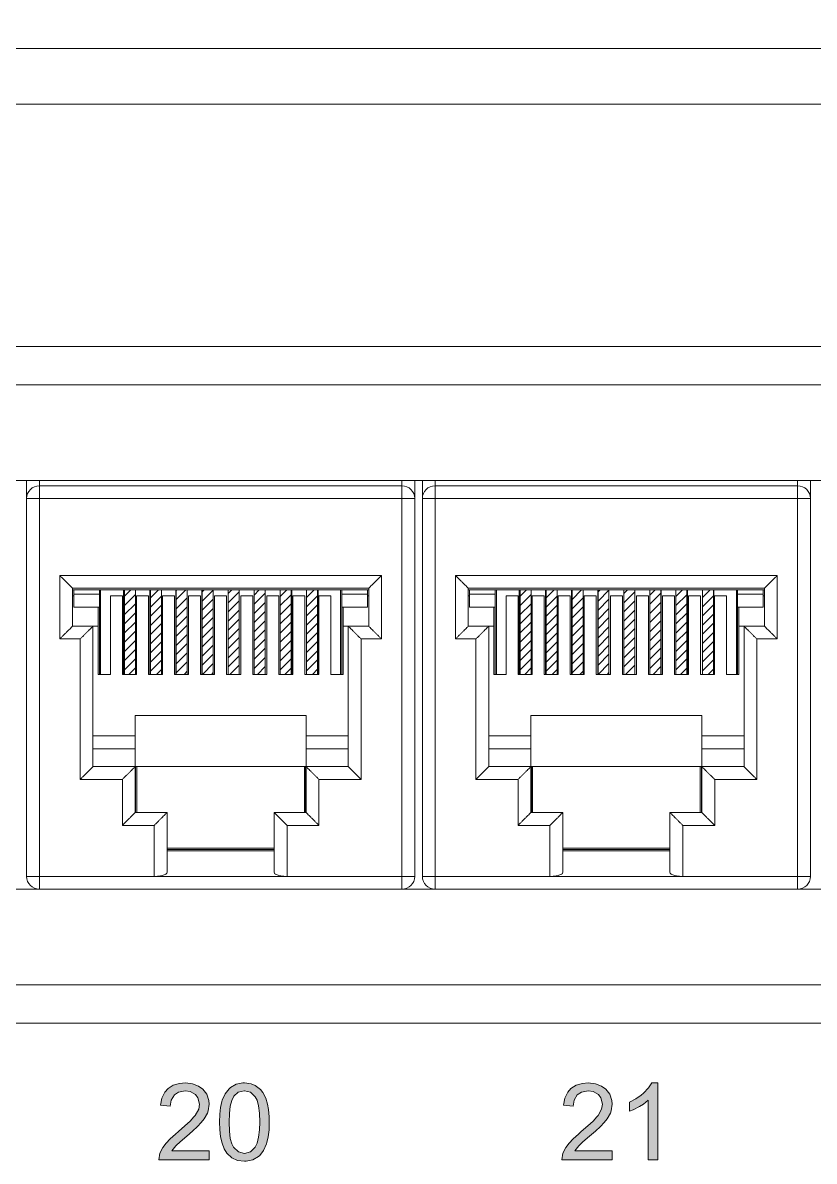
# Model space of a CAD drawing. Header units: millimetres. Extents: x 1256 to 2931, y 3298 to 3694.
# Drawn here: x 2089.84 to 2093.4, y 3455.5 to 3460.62 of the extents above; entities that cross this region are included whole.
import ezdxf

# ---------------------------------------------------------------- set-up
doc = ezdxf.new("R2010")
doc.units = ezdxf.units.MM
doc.layers.get('0').update_dxf_attribs({"color": 250, "lineweight": 5})
doc.layers.add('(B) 1U - Patch Panel nº', color=250, linetype='Continuous', lineweight=5)
doc.layers.add('(C)1U - Gestion Cable', color=250, linetype='Continuous', lineweight=5)
pattern_1 = [(45, (22748.11205, 105.91026), (-0.166441777, 0.166441777), [])]
pattern_2 = [(45, (22762.47604, 105.91026), (-0.166441777, 0.166441777), [])]

# ---------------------------------------------------------------- blocks, each defined once
blk = doc.blocks.new('1U - Patch Panel 24P RJ45')
at = {"layer": '(B) 1U - Patch Panel nº', "lineweight": 5}
h = blk.add_hatch(dxfattribs=at)
h.set_pattern_fill('ANSI31', color=250, scale=0.074137, style=0)
h.set_pattern_definition(pattern_1)
h.paths.add_polyline_path([(23389.512, 717.034), (23389.199, 717.034), (23389.116, 717.026), (23389.116, 713.968), (23389.512, 713.968)])
h = blk.add_hatch(dxfattribs=at)
h.set_pattern_fill('ANSI31', color=250, scale=0.074137, style=0)
h.set_pattern_definition(pattern_1)
h.paths.add_polyline_path([(23390.455, 717.034), (23390.123, 717.034), (23390.058, 717.029), (23390.058, 713.968), (23390.455, 713.968)])
h.paths.add_polyline_path([(23391.395, 717.034), (23390.997, 717.034), (23390.997, 713.968), (23391.395, 713.968)])
h.paths.add_polyline_path([(23392.338, 717.034), (23391.94, 717.034), (23391.94, 713.968), (23392.338, 713.968)])
h.paths.add_polyline_path([(23393.276, 717.034), (23392.878, 717.034), (23392.878, 713.968), (23393.276, 713.968)])
h.paths.add_polyline_path([(23393.821, 713.968), (23394.221, 713.968), (23394.221, 717.034), (23393.821, 717.034)])
h.paths.add_polyline_path([(23394.769, 713.968), (23395.167, 713.968), (23395.167, 717.034), (23394.769, 717.034)])
h = blk.add_hatch(dxfattribs=at)
h.set_pattern_fill('ANSI31', color=250, scale=0.074137, style=0)
h.set_pattern_definition(pattern_1)
h.paths.add_polyline_path([(23395.728, 713.968), (23396.126, 713.968), (23396.126, 717.033), (23396.1, 717.034), (23395.728, 717.034)])
h = blk.add_hatch(dxfattribs=at)
h.set_pattern_fill('ANSI31', color=250, scale=0.074137, style=0)
h.set_pattern_definition(pattern_2)
h.paths.add_polyline_path([(23403.876, 717.034), (23403.563, 717.034), (23403.48, 717.026), (23403.48, 713.968), (23403.876, 713.968)])
h = blk.add_hatch(dxfattribs=at)
h.set_pattern_fill('ANSI31', color=250, scale=0.074137, style=0)
h.set_pattern_definition(pattern_2)
h.paths.add_polyline_path([(23404.819, 717.034), (23404.487, 717.034), (23404.422, 717.029), (23404.422, 713.968), (23404.819, 713.968)])
h.paths.add_polyline_path([(23405.759, 717.034), (23405.361, 717.034), (23405.361, 713.968), (23405.759, 713.968)])
h.paths.add_polyline_path([(23406.702, 717.034), (23406.304, 717.034), (23406.304, 713.968), (23406.702, 713.968)])
h.paths.add_polyline_path([(23407.64, 717.034), (23407.242, 717.034), (23407.242, 713.968), (23407.64, 713.968)])
h.paths.add_polyline_path([(23408.185, 713.968), (23408.585, 713.968), (23408.585, 717.034), (23408.185, 717.034)])
h.paths.add_polyline_path([(23409.133, 713.968), (23409.531, 713.968), (23409.531, 717.034), (23409.133, 717.034)])
h = blk.add_hatch(dxfattribs=at)
h.set_pattern_fill('ANSI31', color=250, scale=0.074137, style=0)
h.set_pattern_definition(pattern_2)
h.paths.add_polyline_path([(23410.092, 713.968), (23410.49, 713.968), (23410.49, 717.033), (23410.464, 717.034), (23410.092, 717.034)])
h = blk.add_hatch(color=250, dxfattribs=at)
h.paths.add_polyline_path([(23391.696, 698.718), (23391.784, 698.603), (23391.842, 698.374), (23391.811, 698.193), (23391.683, 697.963), (23391.639, 697.905), (23391.497, 697.755), (23391.307, 697.579), (23391.073, 697.375), (23390.963, 697.283), (23390.773, 697.11), (23390.627, 696.951), (23390.508, 696.792), (23390.402, 696.585), (23390.362, 696.346), (23392.195, 696.346), (23392.195, 696.673), (23390.835, 696.673), (23390.981, 696.859), (23390.989, 696.872), (23391.131, 697.004), (23391.374, 697.207), (23391.581, 697.389), (23391.767, 697.561), (23391.899, 697.698), (23392.01, 697.835), (23392.125, 698.038), (23392.156, 698.126), (23392.191, 698.365), (23392.182, 698.502), (23392.107, 698.727), (23391.961, 698.917), (23391.807, 699.027), (23391.586, 699.111), (23391.328, 699.138), (23391.322, 699.138), (23391.113, 699.12), (23390.883, 699.054), (23390.698, 698.935), (23390.579, 698.802), (23390.477, 698.59), (23390.424, 698.334), (23390.777, 698.299), (23390.808, 698.515), (23390.928, 698.705), (23391.073, 698.807), (23391.321, 698.855), (23391.497, 698.829)])
h.paths.add_polyline_path([(23393.719, 699.107), (23393.47, 699.138), (23393.409, 699.138), (23393.167, 699.089), (23392.964, 698.974), (23392.915, 698.93), (23392.77, 698.749), (23392.664, 698.511), (23392.65, 698.462), (23392.602, 698.25), (23392.571, 698.003), (23392.562, 697.715), (23392.571, 697.455), (23392.602, 697.181), (23392.659, 696.947), (23392.734, 696.748), (23392.836, 696.585), (23393.008, 696.426), (23393.22, 696.328), (23393.467, 696.298), (23393.529, 696.302), (23393.772, 696.351), (23393.975, 696.465), (23394.024, 696.505), (23394.165, 696.691), (23394.271, 696.929), (23394.285, 696.973), (23394.333, 697.185), (23394.364, 697.433), (23394.373, 697.715), (23394.369, 697.914), (23394.346, 698.17), (23394.311, 698.374), (23394.245, 698.581), (23394.139, 698.789), (23394.051, 698.899), (23393.861, 699.049)])
h.paths.add_polyline_path([(23393.684, 698.798), (23393.865, 698.63), (23393.927, 698.511), (23393.98, 698.307), (23394.011, 698.042), (23394.024, 697.715), (23394.015, 697.442), (23393.984, 697.168), (23393.936, 696.956), (23393.865, 696.806), (23393.684, 696.638), (23393.467, 696.58), (23393.251, 696.638), (23393.074, 696.806), (23393.012, 696.925), (23392.955, 697.128), (23392.924, 697.389), (23392.911, 697.715), (23392.924, 698.025), (23392.955, 698.29), (23393.012, 698.502), (23393.088, 698.656), (23393.238, 698.798), (23393.465, 698.856)], flags=16)
h = blk.add_hatch(color=250, dxfattribs=at)
h.paths.add_polyline_path([(23406.584, 698.917), (23406.433, 699.027), (23406.213, 699.111), (23405.955, 699.138), (23405.949, 699.138), (23405.74, 699.12), (23405.51, 699.054), (23405.32, 698.935), (23405.205, 698.802), (23405.104, 698.59), (23405.051, 698.334), (23405.4, 698.299), (23405.435, 698.515), (23405.55, 698.705), (23405.7, 698.807), (23405.943, 698.855), (23406.124, 698.829), (23406.323, 698.718), (23406.411, 698.603), (23406.469, 698.374), (23406.433, 698.193), (23406.31, 697.963), (23406.261, 697.905), (23406.124, 697.755), (23405.934, 697.579), (23405.696, 697.375), (23405.59, 697.283), (23405.4, 697.11), (23405.254, 696.951), (23405.135, 696.792), (23405.029, 696.585), (23404.989, 696.346), (23406.822, 696.346), (23406.822, 696.673), (23405.462, 696.673), (23405.603, 696.859), (23405.616, 696.872), (23405.758, 697.004), (23406, 697.207), (23406.208, 697.389), (23406.389, 697.561), (23406.526, 697.698), (23406.637, 697.835), (23406.751, 698.038), (23406.782, 698.126), (23406.818, 698.365), (23406.809, 698.502), (23406.734, 698.727)])
h.paths.add_polyline_path([(23408.474, 699.138), (23408.253, 699.138), (23408.134, 698.957), (23407.949, 698.767), (23407.873, 698.701), (23407.675, 698.559), (23407.449, 698.44), (23407.449, 698.109), (23407.577, 698.162), (23407.807, 698.285), (23407.949, 698.374), (23408.13, 698.519), (23408.13, 696.346), (23408.474, 696.346)])
at = {"layer": '(B) 1U - Patch Panel nº', "color": 250, "lineweight": 5}
for p, q in [((23391.325, 699.138), (23391.113, 699.12)), ((23391.586, 699.111), (23391.325, 699.138)), ((23393.41, 699.138), (23393.167, 699.089)), ((23393.467, 699.138), (23393.41, 699.138)), ((23393.719, 699.107), (23393.467, 699.138)), ((23405.952, 699.138), (23405.74, 699.12)), ((23406.213, 699.111), (23405.952, 699.138)), ((23408.253, 699.138), (23408.134, 698.957)), ((23408.474, 699.138), (23408.253, 699.138)), ((23408.474, 696.346), (23408.474, 699.138)), ((23390.579, 698.802), (23390.477, 698.59)), ((23390.698, 698.935), (23390.579, 698.802)), ((23390.883, 699.054), (23390.698, 698.935)), ((23391.113, 699.12), (23390.883, 699.054)), ((23390.928, 698.705), (23391.073, 698.807)), ((23391.073, 698.807), (23391.321, 698.855)), ((23391.321, 698.855), (23391.497, 698.829)), ((23391.497, 698.829), (23391.696, 698.718)), ((23391.807, 699.027), (23391.586, 699.111)), ((23391.961, 698.917), (23391.807, 699.027)), ((23392.107, 698.727), (23391.961, 698.917)), ((23392.182, 698.502), (23392.107, 698.727)), ((23392.77, 698.749), (23392.664, 698.511)), ((23392.915, 698.93), (23392.77, 698.749)), ((23392.964, 698.974), (23392.915, 698.93)), ((23393.167, 699.089), (23392.964, 698.974)), ((23393.088, 698.656), (23393.238, 698.798)), ((23393.238, 698.798), (23393.463, 698.855)), ((23393.463, 698.855), (23393.467, 698.855)), ((23393.467, 698.855), (23393.684, 698.798)), ((23393.684, 698.798), (23393.865, 698.63)), ((23393.861, 699.049), (23393.719, 699.107)), ((23394.051, 698.899), (23393.861, 699.049)), ((23394.139, 698.789), (23394.051, 698.899)), ((23394.245, 698.581), (23394.139, 698.789)), ((23405.205, 698.802), (23405.104, 698.59)), ((23405.32, 698.935), (23405.205, 698.802)), ((23405.51, 699.054), (23405.32, 698.935)), ((23405.74, 699.12), (23405.51, 699.054)), ((23405.55, 698.705), (23405.7, 698.807)), ((23405.7, 698.807), (23405.943, 698.855)), ((23405.943, 698.855), (23406.124, 698.829)), ((23406.124, 698.829), (23406.323, 698.718)), ((23406.433, 699.027), (23406.213, 699.111)), ((23406.584, 698.917), (23406.433, 699.027)), ((23406.734, 698.727), (23406.584, 698.917)), ((23406.809, 698.502), (23406.734, 698.727)), ((23407.949, 698.767), (23407.873, 698.701)), ((23408.134, 698.957), (23407.949, 698.767)), ((23390.477, 698.59), (23390.424, 698.334)), ((23390.424, 698.334), (23390.777, 698.299)), ((23390.777, 698.299), (23390.808, 698.515)), ((23390.808, 698.515), (23390.928, 698.705)), ((23391.696, 698.718), (23391.784, 698.603)), ((23391.784, 698.603), (23391.842, 698.374)), ((23391.842, 698.374), (23391.811, 698.193)), ((23392.156, 698.126), (23392.191, 698.365)), ((23392.191, 698.365), (23392.182, 698.502)), ((23392.65, 698.462), (23392.602, 698.25)), ((23392.664, 698.511), (23392.65, 698.462)), ((23392.955, 698.29), (23393.012, 698.502)), ((23393.012, 698.502), (23393.088, 698.656)), ((23393.865, 698.63), (23393.927, 698.511)), ((23393.927, 698.511), (23393.98, 698.307)), ((23394.311, 698.374), (23394.245, 698.581)), ((23394.346, 698.17), (23394.311, 698.374)), ((23405.104, 698.59), (23405.051, 698.334)), ((23405.051, 698.334), (23405.4, 698.299)), ((23405.4, 698.299), (23405.435, 698.515)), ((23405.435, 698.515), (23405.55, 698.705)), ((23406.323, 698.718), (23406.411, 698.603)), ((23406.411, 698.603), (23406.469, 698.374)), ((23406.469, 698.374), (23406.433, 698.193)), ((23406.782, 698.126), (23406.818, 698.365)), ((23406.818, 698.365), (23406.809, 698.502)), ((23407.675, 698.559), (23407.449, 698.44)), ((23407.449, 698.44), (23407.449, 698.109)), ((23407.873, 698.701), (23407.675, 698.559)), ((23407.807, 698.285), (23407.949, 698.374)), ((23407.949, 698.374), (23408.13, 698.519)), ((23408.13, 698.519), (23408.13, 696.346)), ((23391.639, 697.905), (23391.497, 697.755)), ((23391.683, 697.963), (23391.639, 697.905)), ((23391.811, 698.193), (23391.683, 697.963)), ((23392.01, 697.835), (23392.125, 698.038)), ((23392.125, 698.038), (23392.156, 698.126)), ((23392.571, 698.003), (23392.562, 697.715)), ((23392.602, 698.25), (23392.571, 698.003)), ((23392.911, 697.715), (23392.924, 698.025)), ((23392.924, 698.025), (23392.955, 698.29)), ((23393.98, 698.307), (23394.011, 698.042)), ((23394.011, 698.042), (23394.024, 697.715)), ((23394.369, 697.914), (23394.346, 698.17)), ((23394.373, 697.715), (23394.369, 697.914)), ((23406.261, 697.905), (23406.124, 697.755)), ((23406.31, 697.963), (23406.261, 697.905)), ((23406.433, 698.193), (23406.31, 697.963)), ((23406.637, 697.835), (23406.751, 698.038)), ((23406.751, 698.038), (23406.782, 698.126)), ((23407.449, 698.109), (23407.577, 698.162)), ((23407.577, 698.162), (23407.807, 698.285)), ((23391.307, 697.579), (23391.073, 697.375)), ((23391.497, 697.755), (23391.307, 697.579)), ((23391.581, 697.389), (23391.767, 697.561)), ((23391.767, 697.561), (23391.899, 697.698)), ((23391.899, 697.698), (23392.01, 697.835)), ((23392.562, 697.715), (23392.571, 697.455)), ((23392.924, 697.389), (23392.911, 697.715)), ((23394.024, 697.715), (23394.015, 697.442)), ((23394.364, 697.433), (23394.373, 697.715)), ((23405.934, 697.579), (23405.696, 697.375)), ((23406.124, 697.755), (23405.934, 697.579)), ((23406.208, 697.389), (23406.389, 697.561)), ((23406.389, 697.561), (23406.526, 697.698)), ((23406.526, 697.698), (23406.637, 697.835)), ((23390.773, 697.11), (23390.627, 696.951)), ((23390.963, 697.283), (23390.773, 697.11)), ((23391.073, 697.375), (23390.963, 697.283)), ((23391.131, 697.004), (23391.374, 697.207)), ((23391.374, 697.207), (23391.581, 697.389)), ((23392.571, 697.455), (23392.602, 697.181)), ((23392.602, 697.181), (23392.659, 696.947)), ((23392.955, 697.128), (23392.924, 697.389)), ((23393.012, 696.925), (23392.955, 697.128)), ((23393.984, 697.168), (23393.936, 696.956)), ((23394.015, 697.442), (23393.984, 697.168)), ((23394.285, 696.973), (23394.333, 697.185)), ((23394.333, 697.185), (23394.364, 697.433)), ((23405.4, 697.11), (23405.254, 696.951)), ((23405.59, 697.283), (23405.4, 697.11)), ((23405.696, 697.375), (23405.59, 697.283)), ((23405.758, 697.004), (23406, 697.207)), ((23406, 697.207), (23406.208, 697.389)), ((23390.508, 696.792), (23390.402, 696.585)), ((23390.627, 696.951), (23390.508, 696.792)), ((23390.835, 696.673), (23390.981, 696.859)), ((23392.195, 696.673), (23390.835, 696.673)), ((23390.981, 696.859), (23390.989, 696.872)), ((23390.989, 696.872), (23391.131, 697.004)), ((23392.195, 696.346), (23392.195, 696.673)), ((23392.659, 696.947), (23392.734, 696.748)), ((23392.734, 696.748), (23392.836, 696.585)), ((23393.074, 696.806), (23393.012, 696.925)), ((23393.251, 696.638), (23393.074, 696.806)), ((23393.865, 696.806), (23393.684, 696.638)), ((23393.936, 696.956), (23393.865, 696.806)), ((23394.024, 696.505), (23394.165, 696.691)), ((23394.165, 696.691), (23394.271, 696.929)), ((23394.271, 696.929), (23394.285, 696.973)), ((23405.135, 696.792), (23405.029, 696.585)), ((23405.254, 696.951), (23405.135, 696.792)), ((23405.462, 696.673), (23405.603, 696.859)), ((23406.822, 696.673), (23405.462, 696.673)), ((23405.603, 696.859), (23405.616, 696.872)), ((23405.616, 696.872), (23405.758, 697.004)), ((23406.822, 696.346), (23406.822, 696.673)), ((23390.402, 696.585), (23390.362, 696.346)), ((23390.362, 696.346), (23392.195, 696.346)), ((23392.836, 696.585), (23392.836, 696.585)), ((23392.836, 696.585), (23393.008, 696.426)), ((23393.008, 696.426), (23393.22, 696.328)), ((23393.22, 696.328), (23393.467, 696.298)), ((23393.467, 696.58), (23393.251, 696.638)), ((23393.684, 696.638), (23393.467, 696.58)), ((23393.467, 696.298), (23393.529, 696.302)), ((23393.529, 696.302), (23393.772, 696.351)), ((23393.772, 696.351), (23393.975, 696.465)), ((23393.975, 696.465), (23394.024, 696.505)), ((23405.029, 696.585), (23404.989, 696.346)), ((23404.989, 696.346), (23406.822, 696.346)), ((23408.13, 696.346), (23408.474, 696.346))]:
    blk.add_line(p, q, dxfattribs=at)
at = {"color": 250, "linetype": 'Continuous', "lineweight": 5}
for p, q in [((23468.04, 734.668), (23057.508, 734.668)), ((23464.009, 725.864), (23363.832, 725.864)), ((23462.619, 724.474), (23365.222, 724.474)), ((23457.012, 720.999), (23370.828, 720.999)), ((23385.563, 706.635), (23385.563, 720.999)), ((23386.026, 706.171), (23386.026, 720.999)), ((23386.026, 720.813), (23399.186, 720.813)), ((23399.186, 706.171), (23399.186, 720.999)), ((23399.649, 706.635), (23399.649, 720.999)), ((23399.927, 706.635), (23399.927, 720.999)), ((23400.39, 706.171), (23400.39, 720.999)), ((23400.39, 720.813), (23413.55, 720.813)), ((23413.55, 706.171), (23413.55, 720.999)), ((23414.013, 706.635), (23414.013, 720.999)), ((23385.563, 720.35), (23399.649, 720.35)), ((23399.927, 720.35), (23414.013, 720.35)), ((23386.768, 717.558), (23398.444, 717.558)), ((23386.768, 715.253), (23386.768, 717.558)), ((23398.444, 717.558), (23398.444, 715.253)), ((23401.132, 717.558), (23412.808, 717.558)), ((23401.132, 715.253), (23401.132, 717.558)), ((23412.808, 717.558), (23412.808, 715.253)), ((23387.231, 717.095), (23397.981, 717.095)), ((23387.231, 717.095), (23387.231, 717.094)), ((23387.231, 715.716), (23387.231, 717.094)), ((23387.231, 717.034), (23397.981, 717.034)), ((23387.277, 716.41), (23387.277, 717.034)), ((23388.204, 713.968), (23388.204, 717.034)), ((23388.25, 717.034), (23388.25, 713.968)), ((23389.083, 717.034), (23389.083, 713.968)), ((23389.199, 717.034), (23389.116, 717.026)), ((23389.116, 717.034), (23389.116, 713.968)), ((23389.512, 717.034), (23389.512, 713.968)), ((23390.03, 717.034), (23390.03, 713.968)), ((23390.123, 717.034), (23390.058, 717.029)), ((23390.058, 717.034), (23390.058, 713.968)), ((23390.455, 717.034), (23390.455, 713.968)), ((23390.981, 717.034), (23390.981, 713.968)), ((23390.997, 717.034), (23390.997, 713.968)), ((23391.395, 717.034), (23391.395, 713.968)), ((23391.928, 717.034), (23391.928, 713.968)), ((23391.94, 717.034), (23391.94, 713.968)), ((23392.338, 717.034), (23392.338, 713.968)), ((23392.878, 717.034), (23392.878, 713.968)), ((23393.276, 717.034), (23393.276, 713.968)), ((23393.279, 717.034), (23393.279, 713.968)), ((23393.821, 717.034), (23393.821, 713.968)), ((23394.221, 717.034), (23394.221, 713.968)), ((23394.226, 717.034), (23394.226, 713.968)), ((23394.769, 717.034), (23394.769, 713.968)), ((23395.167, 717.034), (23395.167, 713.968)), ((23395.187, 717.034), (23395.187, 713.968)), ((23395.728, 717.034), (23395.728, 713.968)), ((23396.126, 717.033), (23396.1, 717.034)), ((23396.126, 717.036), (23396.126, 717.033)), ((23396.126, 717.034), (23396.126, 713.968)), ((23396.147, 717.034), (23396.147, 713.968)), ((23396.961, 713.968), (23396.961, 717.034)), ((23397.008, 713.968), (23397.008, 717.034)), ((23397.934, 716.41), (23397.934, 717.034)), ((23397.981, 717.095), (23397.981, 717.094)), ((23397.981, 717.094), (23397.981, 715.716)), ((23401.595, 717.095), (23412.345, 717.095)), ((23401.595, 717.095), (23401.595, 717.094)), ((23401.595, 715.716), (23401.595, 717.094)), ((23401.595, 717.034), (23412.345, 717.034)), ((23401.641, 716.41), (23401.641, 717.034)), ((23402.568, 713.968), (23402.568, 717.034)), ((23402.614, 717.034), (23402.614, 713.968)), ((23403.447, 717.034), (23403.447, 713.968)), ((23403.563, 717.034), (23403.48, 717.026)), ((23403.48, 717.034), (23403.48, 713.968)), ((23403.876, 717.034), (23403.876, 713.968)), ((23404.394, 717.034), (23404.394, 713.968)), ((23404.487, 717.034), (23404.422, 717.029)), ((23404.422, 717.034), (23404.422, 713.968)), ((23404.819, 717.034), (23404.819, 713.968)), ((23405.345, 717.034), (23405.345, 713.968)), ((23405.361, 717.034), (23405.361, 713.968)), ((23405.759, 717.034), (23405.759, 713.968)), ((23406.292, 717.034), (23406.292, 713.968)), ((23406.304, 717.034), (23406.304, 713.968)), ((23406.702, 717.034), (23406.702, 713.968)), ((23407.242, 717.034), (23407.242, 713.968)), ((23407.64, 717.034), (23407.64, 713.968)), ((23407.643, 717.034), (23407.643, 713.968)), ((23408.185, 717.034), (23408.185, 713.968)), ((23408.585, 717.034), (23408.585, 713.968)), ((23408.59, 717.034), (23408.59, 713.968)), ((23409.133, 717.034), (23409.133, 713.968)), ((23409.531, 717.034), (23409.531, 713.968)), ((23409.551, 717.034), (23409.551, 713.968)), ((23410.092, 717.034), (23410.092, 713.968)), ((23410.49, 717.033), (23410.464, 717.034)), ((23410.49, 717.036), (23410.49, 717.033)), ((23410.49, 717.034), (23410.49, 713.968)), ((23410.511, 717.034), (23410.511, 713.968)), ((23411.325, 713.968), (23411.325, 717.034)), ((23411.372, 713.968), (23411.372, 717.034)), ((23412.298, 716.41), (23412.298, 717.034)), ((23412.345, 717.095), (23412.345, 717.094)), ((23412.345, 717.094), (23412.345, 715.716)), ((23387.231, 716.82), (23387.277, 716.82)), ((23388.204, 716.874), (23387.277, 716.874)), ((23388.607, 716.822), (23389.043, 716.822)), ((23388.607, 713.968), (23388.607, 716.822)), ((23389.043, 716.818), (23388.607, 716.818)), ((23389.043, 713.968), (23389.043, 716.822)), ((23389.552, 716.822), (23389.988, 716.822)), ((23389.552, 713.968), (23389.552, 716.822)), ((23389.988, 716.818), (23389.552, 716.818)), ((23389.988, 713.968), (23389.988, 716.822)), ((23390.498, 716.822), (23390.933, 716.822)), ((23390.498, 713.968), (23390.498, 716.822)), ((23390.933, 716.818), (23390.498, 716.818)), ((23390.933, 713.968), (23390.933, 716.822)), ((23391.443, 716.822), (23391.878, 716.822)), ((23391.443, 713.968), (23391.443, 716.822)), ((23391.878, 716.818), (23391.443, 716.818)), ((23391.878, 713.968), (23391.878, 716.822)), ((23392.388, 716.822), (23392.824, 716.822)), ((23392.388, 713.968), (23392.388, 716.822)), ((23392.824, 716.818), (23392.388, 716.818)), ((23392.824, 713.968), (23392.824, 716.822)), ((23393.333, 716.822), (23393.769, 716.822)), ((23393.333, 713.968), (23393.333, 716.822)), ((23393.769, 716.818), (23393.333, 716.818)), ((23393.769, 713.968), (23393.769, 716.822)), ((23394.279, 716.822), (23394.714, 716.822)), ((23394.279, 713.968), (23394.279, 716.822)), ((23394.714, 716.818), (23394.279, 716.818)), ((23394.714, 713.968), (23394.714, 716.822)), ((23395.224, 716.822), (23395.659, 716.822)), ((23395.224, 713.968), (23395.224, 716.822)), ((23395.659, 716.818), (23395.224, 716.818)), ((23395.659, 713.968), (23395.659, 716.822)), ((23396.169, 716.822), (23396.605, 716.822)), ((23396.169, 713.968), (23396.169, 716.822)), ((23396.605, 716.818), (23396.169, 716.818)), ((23396.605, 713.968), (23396.605, 716.822)), ((23397.008, 716.874), (23397.934, 716.874)), ((23397.981, 716.82), (23397.934, 716.82)), ((23401.595, 716.82), (23401.641, 716.82)), ((23402.568, 716.874), (23401.641, 716.874)), ((23402.971, 716.822), (23403.407, 716.822)), ((23402.971, 713.968), (23402.971, 716.822)), ((23403.407, 716.818), (23402.971, 716.818)), ((23403.407, 713.968), (23403.407, 716.822)), ((23403.916, 716.822), (23404.352, 716.822)), ((23403.916, 713.968), (23403.916, 716.822)), ((23404.352, 716.818), (23403.916, 716.818)), ((23404.352, 713.968), (23404.352, 716.822)), ((23404.862, 716.822), (23405.297, 716.822)), ((23404.862, 713.968), (23404.862, 716.822)), ((23405.297, 716.818), (23404.862, 716.818)), ((23405.297, 713.968), (23405.297, 716.822)), ((23405.807, 716.822), (23406.242, 716.822)), ((23405.807, 713.968), (23405.807, 716.822)), ((23406.242, 716.818), (23405.807, 716.818)), ((23406.242, 713.968), (23406.242, 716.822)), ((23406.752, 716.822), (23407.188, 716.822)), ((23406.752, 713.968), (23406.752, 716.822)), ((23407.188, 716.818), (23406.752, 716.818)), ((23407.188, 713.968), (23407.188, 716.822)), ((23407.697, 716.822), (23408.133, 716.822)), ((23407.697, 713.968), (23407.697, 716.822)), ((23408.133, 716.818), (23407.697, 716.818)), ((23408.133, 713.968), (23408.133, 716.822)), ((23408.643, 716.822), (23409.078, 716.822)), ((23408.643, 713.968), (23408.643, 716.822)), ((23409.078, 716.818), (23408.643, 716.818)), ((23409.078, 713.968), (23409.078, 716.822)), ((23409.588, 716.822), (23410.023, 716.822)), ((23409.588, 713.968), (23409.588, 716.822)), ((23410.023, 716.818), (23409.588, 716.818)), ((23410.023, 713.968), (23410.023, 716.822)), ((23410.533, 716.822), (23410.969, 716.822)), ((23410.533, 713.968), (23410.533, 716.822)), ((23410.969, 716.818), (23410.533, 716.818)), ((23410.969, 713.968), (23410.969, 716.822)), ((23411.372, 716.874), (23412.298, 716.874)), ((23412.345, 716.82), (23412.298, 716.82)), ((23388.204, 716.41), (23387.277, 716.41)), ((23388.158, 716.41), (23388.158, 713.968)), ((23397.934, 716.41), (23397.008, 716.41)), ((23397.054, 716.41), (23397.054, 713.968)), ((23402.568, 716.41), (23401.641, 716.41)), ((23402.522, 716.41), (23402.522, 713.968)), ((23412.298, 716.41), (23411.372, 716.41)), ((23411.418, 716.41), (23411.418, 713.968)), ((23387.231, 715.716), (23388.158, 715.716)), ((23387.972, 710.619), (23387.972, 715.716)), ((23397.981, 715.716), (23397.054, 715.716)), ((23397.239, 715.716), (23397.239, 710.619)), ((23401.595, 715.716), (23402.522, 715.716)), ((23402.336, 710.619), (23402.336, 715.716)), ((23412.345, 715.716), (23411.418, 715.716)), ((23411.603, 715.716), (23411.603, 710.619)), ((23387.509, 715.253), (23386.768, 715.253)), ((23387.509, 710.156), (23387.509, 715.253)), ((23398.444, 715.253), (23397.703, 715.253)), ((23397.703, 715.253), (23397.703, 710.156)), ((23401.873, 715.253), (23401.132, 715.253)), ((23401.873, 710.156), (23401.873, 715.253)), ((23412.808, 715.253), (23412.067, 715.253)), ((23412.067, 715.253), (23412.067, 710.156)), ((23388.607, 713.968), (23388.158, 713.968)), ((23389.552, 713.968), (23389.043, 713.968)), ((23390.498, 713.968), (23389.988, 713.968)), ((23391.443, 713.968), (23390.933, 713.968)), ((23392.388, 713.968), (23391.878, 713.968)), ((23393.333, 713.968), (23392.824, 713.968)), ((23394.279, 713.968), (23393.769, 713.968)), ((23395.224, 713.968), (23394.714, 713.968)), ((23396.169, 713.968), (23395.659, 713.968)), ((23397.054, 713.968), (23396.605, 713.968)), ((23402.971, 713.968), (23402.522, 713.968)), ((23403.916, 713.968), (23403.407, 713.968)), ((23404.862, 713.968), (23404.352, 713.968)), ((23405.807, 713.968), (23405.297, 713.968)), ((23406.752, 713.968), (23406.242, 713.968)), ((23407.697, 713.968), (23407.188, 713.968)), ((23408.643, 713.968), (23408.133, 713.968)), ((23409.588, 713.968), (23409.078, 713.968)), ((23410.533, 713.968), (23410.023, 713.968)), ((23411.418, 713.968), (23410.969, 713.968)), ((23395.71, 712.473), (23389.501, 712.473)), ((23389.501, 708.951), (23389.501, 712.473)), ((23395.71, 708.951), (23395.71, 712.473)), ((23410.074, 712.473), (23403.865, 712.473)), ((23403.865, 708.951), (23403.865, 712.473)), ((23410.074, 708.951), (23410.074, 712.473)), ((23389.501, 711.731), (23387.972, 711.731)), ((23397.239, 711.731), (23395.71, 711.731)), ((23403.865, 711.731), (23402.336, 711.731)), ((23411.603, 711.731), (23410.074, 711.731)), ((23389.501, 711.268), (23387.972, 711.268)), ((23397.239, 711.268), (23395.71, 711.268)), ((23403.865, 711.268), (23402.336, 711.268)), ((23411.603, 711.268), (23410.074, 711.268)), ((23397.239, 710.619), (23387.972, 710.619)), ((23389.52, 710.619), (23389.52, 708.951)), ((23389.566, 710.619), (23389.566, 708.951)), ((23395.646, 708.951), (23395.646, 710.619)), ((23395.692, 708.951), (23395.692, 710.619)), ((23411.603, 710.619), (23402.336, 710.619)), ((23403.884, 710.619), (23403.884, 708.951)), ((23403.93, 710.619), (23403.93, 708.951)), ((23410.01, 708.951), (23410.01, 710.619)), ((23410.056, 708.951), (23410.056, 710.619)), ((23389.038, 710.156), (23387.509, 710.156)), ((23389.038, 708.488), (23389.038, 710.156)), ((23397.703, 710.156), (23396.174, 710.156)), ((23396.174, 710.156), (23396.174, 708.488)), ((23403.402, 710.156), (23401.873, 710.156)), ((23403.402, 708.488), (23403.402, 710.156)), ((23412.067, 710.156), (23410.538, 710.156)), ((23410.538, 710.156), (23410.538, 708.488)), ((23390.66, 708.951), (23389.501, 708.951)), ((23390.66, 708.951), (23390.66, 706.771)), ((23395.71, 708.951), (23394.552, 708.951)), ((23394.552, 706.771), (23394.552, 708.951)), ((23405.024, 708.951), (23403.865, 708.951)), ((23405.024, 708.951), (23405.024, 706.771)), ((23410.074, 708.951), (23408.916, 708.951)), ((23408.916, 706.771), (23408.916, 708.951)), ((23390.196, 708.488), (23389.038, 708.488)), ((23390.196, 708.488), (23390.196, 706.635)), ((23396.174, 708.488), (23395.015, 708.488)), ((23395.015, 706.635), (23395.015, 708.488)), ((23404.56, 708.488), (23403.402, 708.488)), ((23404.56, 708.488), (23404.56, 706.635)), ((23410.538, 708.488), (23409.379, 708.488)), ((23409.379, 706.635), (23409.379, 708.488)), ((23390.66, 707.654), (23394.552, 707.654)), ((23390.66, 707.608), (23394.552, 707.608)), ((23390.66, 707.561), (23394.552, 707.561)), ((23405.024, 707.654), (23408.916, 707.654)), ((23405.024, 707.608), (23408.916, 707.608)), ((23405.024, 707.561), (23408.916, 707.561)), ((23385.563, 706.635), (23399.649, 706.635)), ((23399.927, 706.635), (23414.013, 706.635)), ((23370.828, 706.171), (23457.012, 706.171)), ((23365.222, 702.696), (23462.619, 702.696)), ((23363.832, 701.306), (23464.009, 701.306))]:
    blk.add_line(p, q, dxfattribs=at)
for centre, start, end in [((23386.026, 720.35), 90, 180), ((23399.186, 720.35), 0, 90), ((23400.39, 720.35), 90, 180), ((23413.55, 720.35), 0, 90), ((23386.026, 706.635), 180, 270), ((23399.186, 706.635), 270, 0), ((23400.39, 706.635), 180, 270), ((23413.55, 706.635), 270, 0)]:
    blk.add_arc(centre, 0.463, start, end, dxfattribs=at)
for points, start_tangent, end_tangent in [([(23387.231, 717.095), (23387.214, 717.111), (23387.176, 717.149), (23387.123, 717.202), (23387.06, 717.265), (23386.991, 717.334), (23386.917, 717.408), (23386.842, 717.483), (23386.768, 717.558)], (-0.707107, 0.707107), (-0.707107, 0.707107)), ([(23397.981, 717.095), (23397.998, 717.111), (23398.036, 717.149), (23398.089, 717.202), (23398.151, 717.265), (23398.221, 717.334), (23398.294, 717.408), (23398.37, 717.483), (23398.444, 717.558)], (0.707107, 0.707107), (0.707107, 0.707107)), ([(23401.595, 717.095), (23401.578, 717.111), (23401.54, 717.149), (23401.487, 717.202), (23401.424, 717.265), (23401.355, 717.334), (23401.281, 717.408), (23401.206, 717.483), (23401.132, 717.558)], (-0.707107, 0.707107), (-0.707107, 0.707107)), ([(23412.345, 717.095), (23412.362, 717.111), (23412.4, 717.149), (23412.453, 717.202), (23412.515, 717.265), (23412.585, 717.334), (23412.658, 717.408), (23412.734, 717.483), (23412.808, 717.558)], (0.707107, 0.707107), (0.707107, 0.707107)), ([(23386.768, 715.253), (23386.843, 715.328), (23386.919, 715.405), (23386.994, 715.479), (23387.064, 715.549), (23387.127, 715.612), (23387.18, 715.665), (23387.217, 715.702), (23387.231, 715.716)], (0.707107, 0.707107), (0.707107, 0.707107)), ([(23387.509, 715.253), (23387.584, 715.328), (23387.661, 715.405), (23387.735, 715.479), (23387.805, 715.549), (23387.868, 715.612), (23387.921, 715.665), (23387.958, 715.702), (23387.972, 715.716)], (0.707107, 0.707107), (0.707107, 0.707107)), ([(23397.703, 715.253), (23397.627, 715.328), (23397.551, 715.405), (23397.477, 715.479), (23397.407, 715.549), (23397.343, 715.612), (23397.291, 715.665), (23397.254, 715.702), (23397.239, 715.716)], (-0.707107, 0.707107), (-0.707107, 0.707107)), ([(23398.444, 715.253), (23398.369, 715.328), (23398.293, 715.405), (23398.218, 715.479), (23398.148, 715.549), (23398.085, 715.612), (23398.032, 715.665), (23397.995, 715.702), (23397.981, 715.716)], (-0.707107, 0.707107), (-0.707107, 0.707107)), ([(23401.132, 715.253), (23401.207, 715.328), (23401.283, 715.405), (23401.358, 715.479), (23401.428, 715.549), (23401.491, 715.612), (23401.544, 715.665), (23401.581, 715.702), (23401.595, 715.716)], (0.707107, 0.707107), (0.707107, 0.707107)), ([(23401.873, 715.253), (23401.948, 715.328), (23402.025, 715.405), (23402.099, 715.479), (23402.169, 715.549), (23402.232, 715.612), (23402.285, 715.665), (23402.322, 715.702), (23402.336, 715.716)], (0.707107, 0.707107), (0.707107, 0.707107)), ([(23412.067, 715.253), (23411.991, 715.328), (23411.915, 715.405), (23411.841, 715.479), (23411.771, 715.549), (23411.707, 715.612), (23411.655, 715.665), (23411.618, 715.702), (23411.603, 715.716)], (-0.707107, 0.707107), (-0.707107, 0.707107)), ([(23412.808, 715.253), (23412.733, 715.328), (23412.657, 715.405), (23412.582, 715.479), (23412.512, 715.549), (23412.449, 715.612), (23412.396, 715.665), (23412.359, 715.702), (23412.345, 715.716)], (-0.707107, 0.707107), (-0.707107, 0.707107)), ([(23387.509, 710.156), (23387.584, 710.231), (23387.661, 710.308), (23387.735, 710.382), (23387.805, 710.452), (23387.868, 710.515), (23387.921, 710.568), (23387.958, 710.605), (23387.972, 710.619)], (0.707107, 0.707107), (0.707107, 0.707107)), ([(23389.038, 710.156), (23389.113, 710.231), (23389.19, 710.308), (23389.264, 710.382), (23389.334, 710.452), (23389.397, 710.515), (23389.45, 710.568), (23389.487, 710.605), (23389.501, 710.619)], (0.707107, 0.707107), (0.707107, 0.707107)), ([(23396.174, 710.156), (23396.098, 710.231), (23396.022, 710.308), (23395.948, 710.382), (23395.878, 710.452), (23395.814, 710.515), (23395.762, 710.568), (23395.725, 710.605), (23395.71, 710.619)], (-0.707107, 0.707107), (-0.707107, 0.707107)), ([(23397.703, 710.156), (23397.627, 710.231), (23397.551, 710.308), (23397.477, 710.382), (23397.407, 710.452), (23397.343, 710.515), (23397.291, 710.568), (23397.254, 710.605), (23397.239, 710.619)], (-0.707107, 0.707107), (-0.707107, 0.707107)), ([(23401.873, 710.156), (23401.948, 710.231), (23402.025, 710.308), (23402.099, 710.382), (23402.169, 710.452), (23402.232, 710.515), (23402.285, 710.568), (23402.322, 710.605), (23402.336, 710.619)], (0.707107, 0.707107), (0.707107, 0.707107)), ([(23403.402, 710.156), (23403.477, 710.231), (23403.554, 710.308), (23403.628, 710.382), (23403.698, 710.452), (23403.761, 710.515), (23403.814, 710.568), (23403.851, 710.605), (23403.865, 710.619)], (0.707107, 0.707107), (0.707107, 0.707107)), ([(23410.538, 710.156), (23410.462, 710.231), (23410.386, 710.308), (23410.312, 710.382), (23410.241, 710.452), (23410.178, 710.515), (23410.126, 710.568), (23410.089, 710.605), (23410.074, 710.619)], (-0.707107, 0.707107), (-0.707107, 0.707107)), ([(23412.067, 710.156), (23411.991, 710.231), (23411.915, 710.308), (23411.841, 710.382), (23411.771, 710.452), (23411.707, 710.515), (23411.655, 710.568), (23411.618, 710.605), (23411.603, 710.619)], (-0.707107, 0.707107), (-0.707107, 0.707107)), ([(23389.038, 708.488), (23389.113, 708.563), (23389.19, 708.64), (23389.264, 708.714), (23389.334, 708.784), (23389.397, 708.847), (23389.45, 708.9), (23389.487, 708.937), (23389.501, 708.951)], (0.707107, 0.707107), (0.707107, 0.707107)), ([(23390.196, 708.488), (23390.272, 708.563), (23390.348, 708.64), (23390.422, 708.714), (23390.493, 708.784), (23390.556, 708.847), (23390.608, 708.9), (23390.646, 708.937), (23390.66, 708.951)], (0.707107, 0.707107), (0.707107, 0.707107)), ([(23395.015, 708.488), (23394.94, 708.563), (23394.864, 708.64), (23394.789, 708.714), (23394.719, 708.784), (23394.656, 708.847), (23394.603, 708.9), (23394.566, 708.937), (23394.552, 708.951)], (-0.707107, 0.707107), (-0.707107, 0.707107)), ([(23396.174, 708.488), (23396.098, 708.563), (23396.022, 708.64), (23395.948, 708.714), (23395.878, 708.784), (23395.814, 708.847), (23395.762, 708.9), (23395.725, 708.937), (23395.71, 708.951)], (-0.707107, 0.707107), (-0.707107, 0.707107)), ([(23403.402, 708.488), (23403.477, 708.563), (23403.554, 708.64), (23403.628, 708.714), (23403.698, 708.784), (23403.761, 708.847), (23403.814, 708.9), (23403.851, 708.937), (23403.865, 708.951)], (0.707107, 0.707107), (0.707107, 0.707107)), ([(23404.56, 708.488), (23404.636, 708.563), (23404.712, 708.64), (23404.786, 708.714), (23404.857, 708.784), (23404.92, 708.847), (23404.972, 708.9), (23405.01, 708.937), (23405.024, 708.951)], (0.707107, 0.707107), (0.707107, 0.707107)), ([(23409.379, 708.488), (23409.304, 708.563), (23409.228, 708.64), (23409.153, 708.714), (23409.083, 708.784), (23409.02, 708.847), (23408.967, 708.9), (23408.93, 708.937), (23408.916, 708.951)], (-0.707107, 0.707107), (-0.707107, 0.707107)), ([(23410.538, 708.488), (23410.462, 708.563), (23410.386, 708.64), (23410.312, 708.714), (23410.241, 708.784), (23410.178, 708.847), (23410.126, 708.9), (23410.089, 708.937), (23410.074, 708.951)], (-0.707107, 0.707107), (-0.707107, 0.707107)), ([(23390.66, 706.771), (23390.644, 706.735), (23390.596, 706.702), (23390.522, 706.674), (23390.426, 706.652), (23390.313, 706.639), (23390.196, 706.635)], (0, -1), (-1, 0)), ([(23395.015, 706.635), (23394.899, 706.639), (23394.786, 706.652), (23394.69, 706.674), (23394.616, 706.702), (23394.568, 706.735), (23394.552, 706.771)], (-1, 0), (0, 1)), ([(23405.024, 706.771), (23405.008, 706.735), (23404.96, 706.702), (23404.886, 706.674), (23404.79, 706.652), (23404.677, 706.639), (23404.56, 706.635)], (0, -1), (-1, 0)), ([(23409.379, 706.635), (23409.263, 706.639), (23409.15, 706.652), (23409.054, 706.674), (23408.98, 706.702), (23408.932, 706.735), (23408.916, 706.771)], (-1, 0), (0, 1))]:
    blk.add_spline(points, degree=3, dxfattribs=dict(at, start_tangent=start_tangent, end_tangent=end_tangent))
blk = doc.blocks.new('1U - Peine Cable Rack')
at = {"layer": '(C)1U - Gestion Cable'}
blk.add_lwpolyline([(-5.8, 37.7), (466.8, 37.7, -0.414214), (471.8, 32.7), (471.8, -1, -0.414214), (466.8, -6), (-5.8, -6, -0.414214), (-10.8, -1), (-10.8, 32.7, -0.414214)], format="xyb", close=True, dxfattribs=at)

msp = doc.modelspace()

# ---------------------------------------------------------------- block references
for name, p, xscale, yscale, zscale in [('1U - Peine Cable Rack', (2048.151, 3461.1927), 0.1149004857262601, 0.1149004857262601, 0.1149004857262601), ('1U - Patch Panel 24P RJ45', (-809.3124, 3369.1747), 0.1239725185703523, 0.1239725185703523, 0.1239725185703523)]:
    msp.add_blockref(name, p, dxfattribs=dict(xscale=xscale, yscale=yscale, zscale=zscale))

doc.saveas('drawing.dxf')
